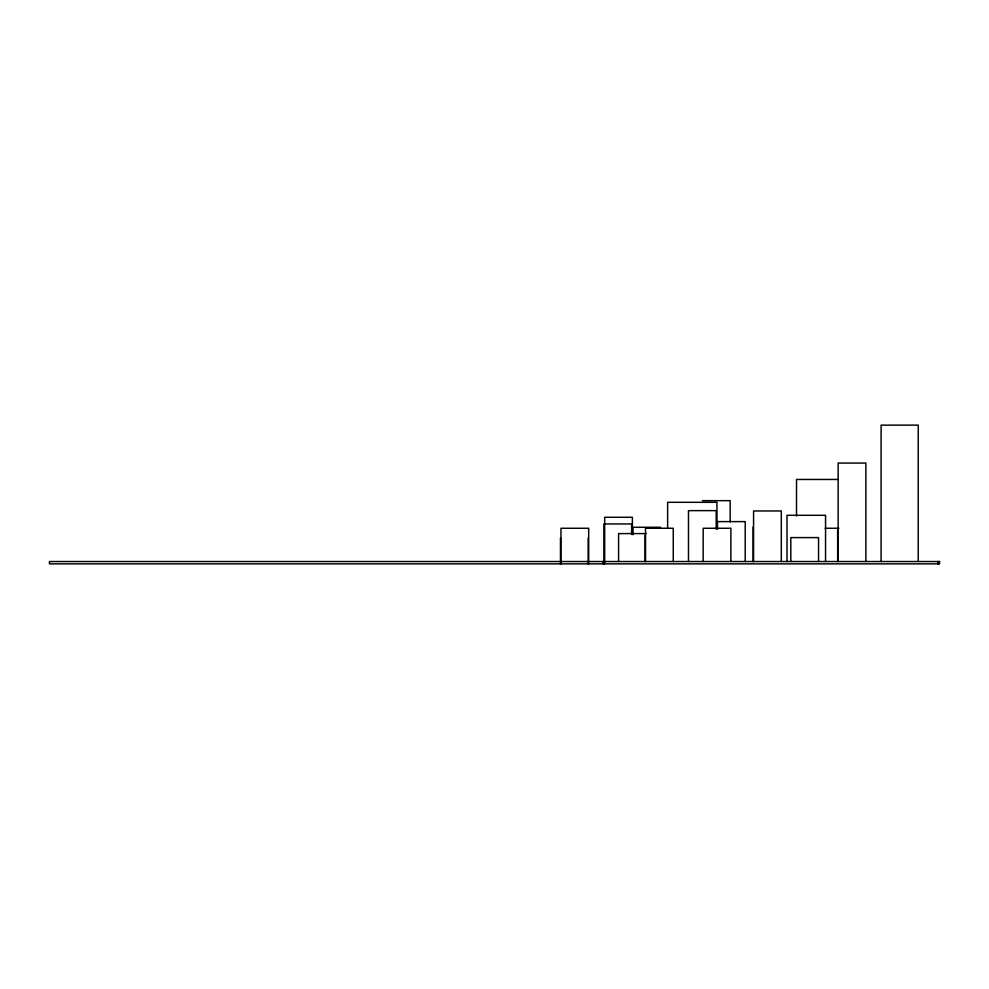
<?xml version="1.0" encoding="UTF-8"?>
<svg xmlns="http://www.w3.org/2000/svg" width="989" height="989" viewBox="0 0 989 989"><rect width="100%" height="100%" fill="white"/><g stroke="black" fill="none" stroke-linecap="round" stroke-linejoin="round"><path stroke-width="1.48" d="M837.807 479.455L796.516 479.455L796.516 515.937M702.437 500.657L730.166 500.657L730.166 521.957M660.627 527.273L632.898 527.273L632.898 534.715M825.061 528.262L838.919 528.262M646.312 533.59L618.582 533.59L618.582 561.529M938.784 561.529L938.784 563.866M938.029 561.529L938.029 563.866M918.237 561.529L918.237 425.134L881.1 425.134L881.1 561.529M865.87 561.529L865.87 463.062L838.153 463.062L838.153 561.529M837.658 528.262L837.658 561.529M825.555 561.529L825.555 515.294L787.009 515.294L787.009 561.529M818.546 561.529L818.546 537.583L790.817 537.583L790.817 561.529M781.298 561.529L781.298 510.967L753.569 510.967L753.569 561.529M753.086 526.939L753.086 561.529M745.199 561.529L745.199 521.611L717.47 521.611L717.47 529.288M730.883 561.529L730.883 528.262L703.167 528.262L703.167 561.529M716.976 528.126L716.976 502.313L667.624 502.313L667.624 528.126M716.209 529.14L716.209 510.633L688.48 510.633L688.48 561.529M673.262 561.529L673.262 528.262L645.533 528.262L645.533 561.529M645.051 535.247L645.051 561.529M632.391 534.072L632.391 517.284L604.675 517.284L604.675 563.866M631.625 534.468L631.625 523.947L603.908 523.947L603.908 563.866M603.142 561.529L603.142 563.866M588.69 563.866L588.69 528.262L560.961 528.262L560.961 563.866M588.195 537.917L588.195 563.866M560.466 537.917L560.466 563.866M939.55 561.529L49.45 561.529L49.45 563.866L939.55 563.866L939.55 561.529"/></g></svg>
